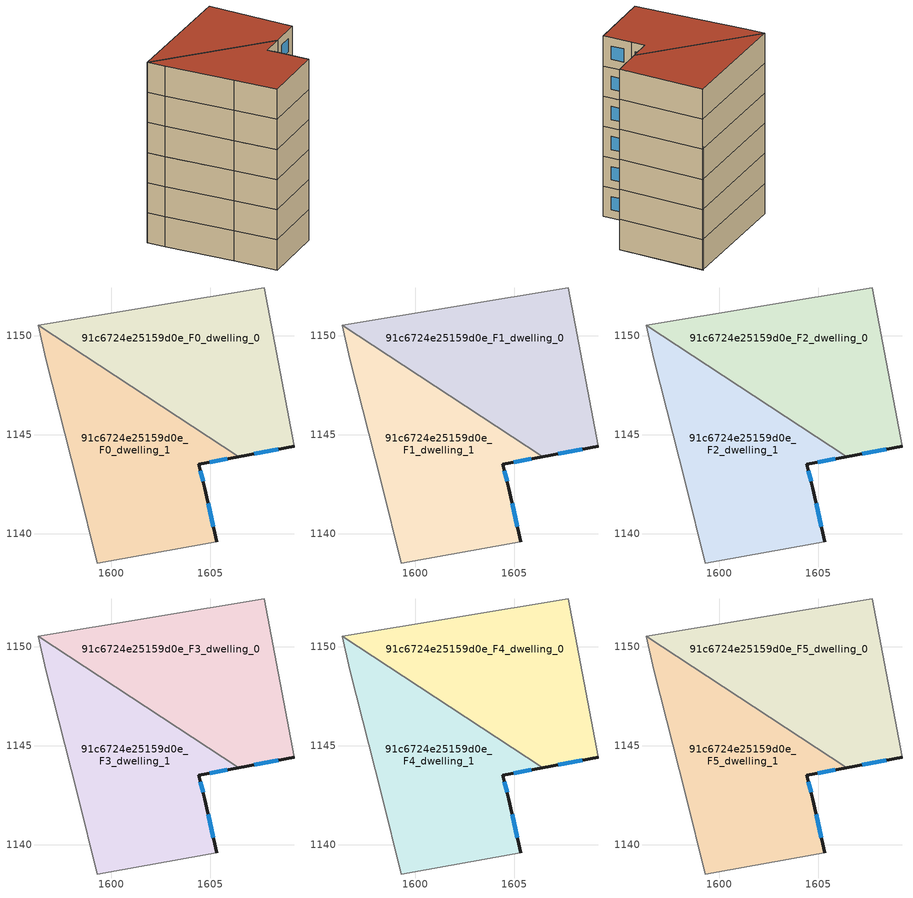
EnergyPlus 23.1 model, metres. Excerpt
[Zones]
91c6724e25159d0e_F0_dwelling_0
 floor ground (EU_floor_Construction): 1607.72,1152.42 1609.22,1144.41 1606.43,1143.89 1596.32,1150.51 1596.32,1150.52 z0
 wall outside (EU_wall_Construction): 1606.43,1143.89 1609.22,1144.41 z0:3
 wall adiabatic (EU_wall_Construction): 1609.22,1144.41 1607.72,1152.42 1596.32,1150.52 1596.32,1150.51 z0:3
 wall to 91c6724e25159d0e_F0_dwelling_1 (EU_wall_Construction): 1596.32,1150.51 1606.43,1143.89 z0:3
 window (EU_Window_Construction): 1607.21,1144.04 1608.44,1144.27 z0.84:2.16
91c6724e25159d0e_F0_dwelling_1
 floor ground (EU_floor_Construction): 1606.43,1143.89 1604.42,1143.51 1604.72,1142.31 1605.32,1139.61 1599.31,1138.51 1598.31,1142.51 1596.72,1148.82 1596.32,1150.51 z0
 wall outside (EU_wall_Construction): 1605.32,1139.61 1604.72,1142.31 1604.42,1143.51 1606.43,1143.89 z0:3
 wall adiabatic (EU_wall_Construction): 1596.32,1150.51 1596.72,1148.82 1598.31,1142.51 1599.31,1138.51 1605.32,1139.61 z0:3
 window (EU_Window_Construction): 1604.98,1143.62 1605.87,1143.78 / 1604.64,1142.65 1604.5,1143.18 / 1605.15,1140.37 1604.89,1141.56 z0.84:2.16
91c6724e25159d0e_F1_dwelling_0
 floor to 91c6724e25159d0e_F0_dwelling_0 (EU_floor_Construction): 1607.72,1152.42 1609.22,1144.41 1606.43,1143.89 1596.32,1150.51 1596.32,1150.52 z3
 wall outside (EU_wall_Construction): 1606.43,1143.89 1609.22,1144.41 z3:6
 wall adiabatic (EU_wall_Construction): 1609.22,1144.41 1607.72,1152.42 1596.32,1150.52 1596.32,1150.51 z3:6
 wall to 91c6724e25159d0e_F1_dwelling_1 (EU_wall_Construction): 1596.32,1150.51 1606.43,1143.89 z3:6
 window (EU_Window_Construction): 1607.21,1144.04 1608.44,1144.27 z3.84:5.16
91c6724e25159d0e_F1_dwelling_1
 floor to 91c6724e25159d0e_F0_dwelling_1 (EU_floor_Construction): 1606.43,1143.89 1604.42,1143.51 1604.72,1142.31 1605.32,1139.61 1599.31,1138.51 1598.31,1142.51 1596.72,1148.82 1596.32,1150.51 z3
 wall outside (EU_wall_Construction): 1605.32,1139.61 1604.72,1142.31 1604.42,1143.51 1606.43,1143.89 z3:6
 wall adiabatic (EU_wall_Construction): 1596.32,1150.51 1596.72,1148.82 1598.31,1142.51 1599.31,1138.51 1605.32,1139.61 z3:6
 window (EU_Window_Construction): 1604.98,1143.62 1605.87,1143.78 / 1604.64,1142.65 1604.5,1143.18 / 1605.15,1140.37 1604.89,1141.56 z3.84:5.16
91c6724e25159d0e_F2_dwelling_0
 floor to 91c6724e25159d0e_F1_dwelling_0 (EU_floor_Construction): 1607.72,1152.42 1609.22,1144.41 1606.43,1143.89 1596.32,1150.51 1596.32,1150.52 z6
 wall outside (EU_wall_Construction): 1606.43,1143.89 1609.22,1144.41 z6:9
 wall adiabatic (EU_wall_Construction): 1609.22,1144.41 1607.72,1152.42 1596.32,1150.52 1596.32,1150.51 z6:9
 wall to 91c6724e25159d0e_F2_dwelling_1 (EU_wall_Construction): 1596.32,1150.51 1606.43,1143.89 z6:9
 window (EU_Window_Construction): 1607.21,1144.04 1608.44,1144.27 z6.84:8.16
91c6724e25159d0e_F2_dwelling_1
 floor to 91c6724e25159d0e_F1_dwelling_1 (EU_floor_Construction): 1606.43,1143.89 1604.42,1143.51 1604.72,1142.31 1605.32,1139.61 1599.31,1138.51 1598.31,1142.51 1596.72,1148.82 1596.32,1150.51 z6
 wall outside (EU_wall_Construction): 1605.32,1139.61 1604.72,1142.31 1604.42,1143.51 1606.43,1143.89 z6:9
 wall adiabatic (EU_wall_Construction): 1596.32,1150.51 1596.72,1148.82 1598.31,1142.51 1599.31,1138.51 1605.32,1139.61 z6:9
 window (EU_Window_Construction): 1604.98,1143.62 1605.87,1143.78 / 1604.64,1142.65 1604.5,1143.18 / 1605.15,1140.37 1604.89,1141.56 z6.84:8.16
91c6724e25159d0e_F3_dwelling_0
 floor to 91c6724e25159d0e_F2_dwelling_0 (EU_floor_Construction): 1607.72,1152.42 1609.22,1144.41 1606.43,1143.89 1596.32,1150.51 1596.32,1150.52 z9
 wall outside (EU_wall_Construction): 1606.43,1143.89 1609.22,1144.41 z9:12
 wall adiabatic (EU_wall_Construction): 1609.22,1144.41 1607.72,1152.42 1596.32,1150.52 1596.32,1150.51 z9:12
 wall to 91c6724e25159d0e_F3_dwelling_1 (EU_wall_Construction): 1596.32,1150.51 1606.43,1143.89 z9:12
 window (EU_Window_Construction): 1607.21,1144.04 1608.44,1144.27 z9.84:11.16
91c6724e25159d0e_F3_dwelling_1
 floor to 91c6724e25159d0e_F2_dwelling_1 (EU_floor_Construction): 1606.43,1143.89 1604.42,1143.51 1604.72,1142.31 1605.32,1139.61 1599.31,1138.51 1598.31,1142.51 1596.72,1148.82 1596.32,1150.51 z9
 wall outside (EU_wall_Construction): 1605.32,1139.61 1604.72,1142.31 1604.42,1143.51 1606.43,1143.89 z9:12
 wall adiabatic (EU_wall_Construction): 1596.32,1150.51 1596.72,1148.82 1598.31,1142.51 1599.31,1138.51 1605.32,1139.61 z9:12
 window (EU_Window_Construction): 1604.98,1143.62 1605.87,1143.78 / 1604.64,1142.65 1604.5,1143.18 / 1605.15,1140.37 1604.89,1141.56 z9.84:11.16
91c6724e25159d0e_F4_dwelling_0
 floor to 91c6724e25159d0e_F3_dwelling_0 (EU_floor_Construction): 1607.72,1152.42 1609.22,1144.41 1606.43,1143.89 1596.32,1150.51 1596.32,1150.52 z12
 wall outside (EU_wall_Construction): 1606.43,1143.89 1609.22,1144.41 z12:15
 wall adiabatic (EU_wall_Construction): 1609.22,1144.41 1607.72,1152.42 1596.32,1150.52 1596.32,1150.51 z12:15
 wall to 91c6724e25159d0e_F4_dwelling_1 (EU_wall_Construction): 1596.32,1150.51 1606.43,1143.89 z12:15
 window (EU_Window_Construction): 1607.21,1144.04 1608.44,1144.27 z12.84:14.16
91c6724e25159d0e_F4_dwelling_1
 floor to 91c6724e25159d0e_F3_dwelling_1 (EU_floor_Construction): 1606.43,1143.89 1604.42,1143.51 1604.72,1142.31 1605.32,1139.61 1599.31,1138.51 1598.31,1142.51 1596.72,1148.82 1596.32,1150.51 z12
 wall outside (EU_wall_Construction): 1605.32,1139.61 1604.72,1142.31 1604.42,1143.51 1606.43,1143.89 z12:15
 wall adiabatic (EU_wall_Construction): 1596.32,1150.51 1596.72,1148.82 1598.31,1142.51 1599.31,1138.51 1605.32,1139.61 z12:15
 window (EU_Window_Construction): 1604.98,1143.62 1605.87,1143.78 / 1604.64,1142.65 1604.5,1143.18 / 1605.15,1140.37 1604.89,1141.56 z12.84:14.16
91c6724e25159d0e_F5_dwelling_0
 floor to 91c6724e25159d0e_F4_dwelling_0 (EU_floor_Construction): 1607.72,1152.42 1609.22,1144.41 1606.43,1143.89 1596.32,1150.51 1596.32,1150.52 z15
 wall outside (EU_wall_Construction): 1606.43,1143.89 1609.22,1144.41 z15:18
 wall adiabatic (EU_wall_Construction): 1609.22,1144.41 1607.72,1152.42 1596.32,1150.52 1596.32,1150.51 z15:18
 wall to 91c6724e25159d0e_F5_dwelling_1 (EU_wall_Construction): 1596.32,1150.51 1606.43,1143.89 z15:18
 window (EU_Window_Construction): 1607.21,1144.04 1608.44,1144.27 z15.84:17.16
 roof outside (EU_roof_Construction): 1609.22,1144.41 1607.72,1152.42 1596.32,1150.52 1596.32,1150.51 1606.43,1143.89 z18
91c6724e25159d0e_F5_dwelling_1
 floor to 91c6724e25159d0e_F4_dwelling_1 (EU_floor_Construction): 1606.43,1143.89 1604.42,1143.51 1604.72,1142.31 1605.32,1139.61 1599.31,1138.51 1598.31,1142.51 1596.72,1148.82 1596.32,1150.51 z15
 wall outside (EU_wall_Construction): 1605.32,1139.61 1604.72,1142.31 1604.42,1143.51 1606.43,1143.89 z15:18
 wall adiabatic (EU_wall_Construction): 1596.32,1150.51 1596.72,1148.82 1598.31,1142.51 1599.31,1138.51 1605.32,1139.61 z15:18
 window (EU_Window_Construction): 1604.98,1143.62 1605.87,1143.78 / 1604.64,1142.65 1604.5,1143.18 / 1605.15,1140.37 1604.89,1141.56 z15.84:17.16
 roof outside (EU_roof_Construction): 1605.32,1139.61 1604.72,1142.31 1604.42,1143.51 1606.43,1143.89 1596.32,1150.51 1596.72,1148.82 1598.31,1142.51 1599.31,1138.51 z18
shading: 1609.21,1144.41 1607.71,1152.48 z0:12.3
[Building]
EU S2 Campaign: North Axis=0; Terrain=City; Solar Distribution=FullExterior
[Site:Location]
Lyon-Bron: Latitude=45.75; Longitude=5; Time Zone=1; Elevation=198
[SizingPeriod:WeatherFileDays]
AnnualSizingPeriod: Begin Month=1; Begin Day of Month=1; End Month=12; End Day of Month=31; Day of Week for Start Day=Monday; Use Weather File Daylight Saving Period=No; Use Weather File Rain and Snow Indicators=No
[MATERIAL]
EU_InternalMass_Material: Roughness=MediumRough; Thickness=0.1; Conductivity=1; Density=1800; Specific Heat=900; Thermal Absorptance=0.9; Solar Absorptance=0.7; Visible Absorptance=0.7
[MATERIAL:NOMASS] Roughness=MediumRough; Thermal Absorptance=0.9; Solar Absorptance=0.7; Visible Absorptance=0.7
Name | Thermal Resistance
EU_wall_NoMass | 0.776494
EU_roof_NoMass | 0.486893
EU_floor_NoMass | 0.421597
[WINDOWMATERIAL:SIMPLEGLAZINGSYSTEM]
EU_Window_SimpleGlazing: UFactor=4.24961; Solar Heat Gain Coefficient=0.83; Visible Transmittance=0.83
[CONSTRUCTION]
EU_wall_Construction: EU_wall_NoMass
EU_roof_Construction: EU_roof_NoMass
EU_floor_Construction: EU_floor_NoMass
EU_Window_Construction: EU_Window_SimpleGlazing
EU_InternalMass_Construction: EU_InternalMass_Material
[ZONE] Type=1; Multiplier=1; Ceiling Height=autocalculate; Floor Area=autocalculate; Part of Total Floor Area=Yes
Name | Volume
91c6724e25159d0e_F0_dwelling_0; 91c6724e25159d0e_F1_dwelling_0; 91c6724e25159d0e_F2_dwelling_0; 91c6724e25159d0e_F3_dwelling_0; 91c6724e25159d0e_F4_dwelling_0; 91c6724e25159d0e_F5_dwelling_0 | 177.117
91c6724e25159d0e_F0_dwelling_1 | 177.127
91c6724e25159d0e_F1_dwelling_1; 91c6724e25159d0e_F2_dwelling_1; 91c6724e25159d0e_F3_dwelling_1; 91c6724e25159d0e_F4_dwelling_1; 91c6724e25159d0e_F5_dwelling_1 | 177.125
[INTERNALMASS] Construction=EU_InternalMass_Construction
Name | Zone or ZoneList | Surface Area
91c6724e25159d0e_F0_dwelling_0_EU_InternalMass | 91c6724e25159d0e_F0_dwelling_0 | 59.0407
91c6724e25159d0e_F0_dwelling_1_EU_InternalMass | 91c6724e25159d0e_F0_dwelling_1 | 59.0423
91c6724e25159d0e_F1_dwelling_0_EU_InternalMass | 91c6724e25159d0e_F1_dwelling_0 | 59.0407
91c6724e25159d0e_F1_dwelling_1_EU_InternalMass | 91c6724e25159d0e_F1_dwelling_1 | 59.0423
91c6724e25159d0e_F2_dwelling_0_EU_InternalMass | 91c6724e25159d0e_F2_dwelling_0 | 59.0407
91c6724e25159d0e_F2_dwelling_1_EU_InternalMass | 91c6724e25159d0e_F2_dwelling_1 | 59.0423
91c6724e25159d0e_F3_dwelling_0_EU_InternalMass | 91c6724e25159d0e_F3_dwelling_0 | 59.0407
91c6724e25159d0e_F3_dwelling_1_EU_InternalMass | 91c6724e25159d0e_F3_dwelling_1 | 59.0423
91c6724e25159d0e_F4_dwelling_0_EU_InternalMass | 91c6724e25159d0e_F4_dwelling_0 | 59.0407
91c6724e25159d0e_F4_dwelling_1_EU_InternalMass | 91c6724e25159d0e_F4_dwelling_1 | 59.0423
91c6724e25159d0e_F5_dwelling_0_EU_InternalMass | 91c6724e25159d0e_F5_dwelling_0 | 59.0407
91c6724e25159d0e_F5_dwelling_1_EU_InternalMass | 91c6724e25159d0e_F5_dwelling_1 | 59.0423
[OTHEREQUIPMENT] Fuel Type=Electricity; Design Level Calculation Method=Watts/Area; Power per Zone Floor Area=1; Fraction Latent=0; Fraction Radiant=0; Fraction Lost=0; Carbon Dioxide Generation Rate=0; EndUse Subcategory=EU_Step8_InternalGains
Name | Zone or ZoneList or Space or SpaceList | Schedule
EU_Step8_InternalGain_91c6724e25159d0e_F0_dwelling_0_f000 | 91c6724e25159d0e_F0_dwelling_0 | EU_Step8_GainSchedule_91c6724e25159d0e_F0_dwelling_0_f000
EU_Step8_InternalGain_91c6724e25159d0e_F0_dwelling_1_f000 | 91c6724e25159d0e_F0_dwelling_1 | EU_Step8_GainSchedule_91c6724e25159d0e_F0_dwelling_1_f000
EU_Step8_InternalGain_91c6724e25159d0e_F1_dwelling_0_f000 | 91c6724e25159d0e_F1_dwelling_0 | EU_Step8_GainSchedule_91c6724e25159d0e_F1_dwelling_0_f000
EU_Step8_InternalGain_91c6724e25159d0e_F1_dwelling_1_f000 | 91c6724e25159d0e_F1_dwelling_1 | EU_Step8_GainSchedule_91c6724e25159d0e_F1_dwelling_1_f000
EU_Step8_InternalGain_91c6724e25159d0e_F2_dwelling_0_f000 | 91c6724e25159d0e_F2_dwelling_0 | EU_Step8_GainSchedule_91c6724e25159d0e_F2_dwelling_0_f000
EU_Step8_InternalGain_91c6724e25159d0e_F2_dwelling_1_f000 | 91c6724e25159d0e_F2_dwelling_1 | EU_Step8_GainSchedule_91c6724e25159d0e_F2_dwelling_1_f000
EU_Step8_InternalGain_91c6724e25159d0e_F3_dwelling_0_f000 | 91c6724e25159d0e_F3_dwelling_0 | EU_Step8_GainSchedule_91c6724e25159d0e_F3_dwelling_0_f000
EU_Step8_InternalGain_91c6724e25159d0e_F3_dwelling_1_f000 | 91c6724e25159d0e_F3_dwelling_1 | EU_Step8_GainSchedule_91c6724e25159d0e_F3_dwelling_1_f000
EU_Step8_InternalGain_91c6724e25159d0e_F4_dwelling_0_f000 | 91c6724e25159d0e_F4_dwelling_0 | EU_Step8_GainSchedule_91c6724e25159d0e_F4_dwelling_0_f000
EU_Step8_InternalGain_91c6724e25159d0e_F4_dwelling_1_f000 | 91c6724e25159d0e_F4_dwelling_1 | EU_Step8_GainSchedule_91c6724e25159d0e_F4_dwelling_1_f000
EU_Step8_InternalGain_91c6724e25159d0e_F5_dwelling_0_f000 | 91c6724e25159d0e_F5_dwelling_0 | EU_Step8_GainSchedule_91c6724e25159d0e_F5_dwelling_0_f000
EU_Step8_InternalGain_91c6724e25159d0e_F5_dwelling_1_f000 | 91c6724e25159d0e_F5_dwelling_1 | EU_Step8_GainSchedule_91c6724e25159d0e_F5_dwelling_1_f000
[ZONEVENTILATION:DESIGNFLOWRATE] Schedule=EU_AlwaysOn; Design Flow Rate Calculation Method=AirChanges/Hour; Air Changes per Hour=0.693814; Ventilation Type=Natural; Fan Pressure Rise=0; Fan Total Efficiency=1; Constant Term Coefficient=1; Temperature Term Coefficient=0; Velocity Term Coefficient=0; Velocity Squared Term Coefficient=0; Minimum Indoor Temperature=-100; Maximum Indoor Temperature=100; Delta Temperature=-100; Minimum Outdoor Temperature=-100; Maximum Outdoor Temperature=100; Maximum Wind Speed=40
Name | Zone or ZoneList or Space or SpaceList
EU_ConstantAir_91c6724e25159d0e_F0_dwelling_0 | 91c6724e25159d0e_F0_dwelling_0
EU_ConstantAir_91c6724e25159d0e_F0_dwelling_1 | 91c6724e25159d0e_F0_dwelling_1
EU_ConstantAir_91c6724e25159d0e_F1_dwelling_0 | 91c6724e25159d0e_F1_dwelling_0
EU_ConstantAir_91c6724e25159d0e_F1_dwelling_1 | 91c6724e25159d0e_F1_dwelling_1
EU_ConstantAir_91c6724e25159d0e_F2_dwelling_0 | 91c6724e25159d0e_F2_dwelling_0
EU_ConstantAir_91c6724e25159d0e_F2_dwelling_1 | 91c6724e25159d0e_F2_dwelling_1
EU_ConstantAir_91c6724e25159d0e_F3_dwelling_0 | 91c6724e25159d0e_F3_dwelling_0
EU_ConstantAir_91c6724e25159d0e_F3_dwelling_1 | 91c6724e25159d0e_F3_dwelling_1
EU_ConstantAir_91c6724e25159d0e_F4_dwelling_0 | 91c6724e25159d0e_F4_dwelling_0
EU_ConstantAir_91c6724e25159d0e_F4_dwelling_1 | 91c6724e25159d0e_F4_dwelling_1
EU_ConstantAir_91c6724e25159d0e_F5_dwelling_0 | 91c6724e25159d0e_F5_dwelling_0
EU_ConstantAir_91c6724e25159d0e_F5_dwelling_1 | 91c6724e25159d0e_F5_dwelling_1
[HVACTEMPLATE:THERMOSTAT] Constant Heating Setpoint=20; Constant Cooling Setpoint=50
EU_HeatOnly_91c6724e25159d0e_F0_dwelling_0; EU_HeatOnly_91c6724e25159d0e_F0_dwelling_1; EU_HeatOnly_91c6724e25159d0e_F1_dwelling_0; EU_HeatOnly_91c6724e25159d0e_F1_dwelling_1; EU_HeatOnly_91c6724e25159d0e_F2_dwelling_0; EU_HeatOnly_91c6724e25159d0e_F2_dwelling_1; EU_HeatOnly_91c6724e25159d0e_F3_dwelling_0; EU_HeatOnly_91c6724e25159d0e_F3_dwelling_1; EU_HeatOnly_91c6724e25159d0e_F4_dwelling_0; EU_HeatOnly_91c6724e25159d0e_F4_dwelling_1; EU_HeatOnly_91c6724e25159d0e_F5_dwelling_0; EU_HeatOnly_91c6724e25159d0e_F5_dwelling_1
[HVACTEMPLATE:ZONE:IDEALLOADSAIRSYSTEM] System Availability Schedule=EU_AlwaysOn; Maximum Heating Supply Air Temperature=50; Minimum Cooling Supply Air Temperature=13; Maximum Heating Supply Air Humidity Ratio=0.0156; Minimum Cooling Supply Air Humidity Ratio=0.0077; Heating Limit=NoLimit; Cooling Limit=NoLimit; Heating Availability Schedule=EU_AlwaysOn; Cooling Availability Schedule=EU_CoolingOff; Dehumidification Control Type=ConstantSensibleHeatRatio; Cooling Sensible Heat Ratio=0.7; Dehumidification Setpoint=60; Humidification Control Type=None; Humidification Setpoint=30; Outdoor Air Method=None; Outdoor Air Flow Rate per Person=0.00944; Outdoor Air Flow Rate per Zone Floor Area=0; Outdoor Air Flow Rate per Zone=0; Demand Controlled Ventilation Type=None; Outdoor Air Economizer Type=NoEconomizer; Heat Recovery Type=None; Sensible Heat Recovery Effectiveness=0.7; Latent Heat Recovery Effectiveness=0.65
Name | Template Thermostat
91c6724e25159d0e_F0_dwelling_0 | EU_HeatOnly_91c6724e25159d0e_F0_dwelling_0
91c6724e25159d0e_F0_dwelling_1 | EU_HeatOnly_91c6724e25159d0e_F0_dwelling_1
91c6724e25159d0e_F1_dwelling_0 | EU_HeatOnly_91c6724e25159d0e_F1_dwelling_0
91c6724e25159d0e_F1_dwelling_1 | EU_HeatOnly_91c6724e25159d0e_F1_dwelling_1
91c6724e25159d0e_F2_dwelling_0 | EU_HeatOnly_91c6724e25159d0e_F2_dwelling_0
91c6724e25159d0e_F2_dwelling_1 | EU_HeatOnly_91c6724e25159d0e_F2_dwelling_1
91c6724e25159d0e_F3_dwelling_0 | EU_HeatOnly_91c6724e25159d0e_F3_dwelling_0
91c6724e25159d0e_F3_dwelling_1 | EU_HeatOnly_91c6724e25159d0e_F3_dwelling_1
91c6724e25159d0e_F4_dwelling_0 | EU_HeatOnly_91c6724e25159d0e_F4_dwelling_0
91c6724e25159d0e_F4_dwelling_1 | EU_HeatOnly_91c6724e25159d0e_F4_dwelling_1
91c6724e25159d0e_F5_dwelling_0 | EU_HeatOnly_91c6724e25159d0e_F5_dwelling_0
91c6724e25159d0e_F5_dwelling_1 | EU_HeatOnly_91c6724e25159d0e_F5_dwelling_1
[SIZING:ZONE] Zone Cooling Design Supply Air Temperature Input Method=SupplyAirTemperature; Zone Cooling Design Supply Air Temperature=13; Zone Heating Design Supply Air Temperature Input Method=SupplyAirTemperature; Zone Heating Design Supply Air Temperature=50; Zone Cooling Design Supply Air Humidity Ratio=0.008; Zone Heating Design Supply Air Humidity Ratio=0.008; Cooling Design Air Flow Method=DesignDay; Cooling Design Air Flow Rate=0; Cooling Minimum Air Flow per Zone Floor Area=0.000762; Cooling Minimum Air Flow=0; Cooling Minimum Air Flow Fraction=0.2; Heating Design Air Flow Method=DesignDay; Heating Design Air Flow Rate=0; Heating Maximum Air Flow per Zone Floor Area=0.002032; Heating Maximum Air Flow=0.141576; Heating Maximum Air Flow Fraction=0.3; Account for Dedicated Outdoor Air System=No; Dedicated Outdoor Air System Control Strategy=NeutralSupplyAir; Dedicated Outdoor Air Low Setpoint Temperature for Design=autosize; Dedicated Outdoor Air High Setpoint Temperature for Design=autosize; Zone Load Sizing Method=Sensible Load Only No Latent Load; Zone Latent Cooling Design Supply Air Humidity Ratio Input Method=HumidityRatioDifference; Zone Cooling Design Supply Air Humidity Ratio Difference=0.005; Zone Latent Heating Design Supply Air Humidity Ratio Input Method=HumidityRatioDifference; Zone Humidification Design Supply Air Humidity Ratio Difference=0.005
91c6724e25159d0e_F0_dwelling_0; 91c6724e25159d0e_F0_dwelling_1; 91c6724e25159d0e_F1_dwelling_0; 91c6724e25159d0e_F1_dwelling_1; 91c6724e25159d0e_F2_dwelling_0; 91c6724e25159d0e_F2_dwelling_1; 91c6724e25159d0e_F3_dwelling_0; 91c6724e25159d0e_F3_dwelling_1; 91c6724e25159d0e_F4_dwelling_0; 91c6724e25159d0e_F4_dwelling_1; 91c6724e25159d0e_F5_dwelling_0; 91c6724e25159d0e_F5_dwelling_1
[SCHEDULE:CONSTANT]
Name | Hourly Value
EU_AlwaysOn | 1
EU_CoolingOff | 0
[SCHEDULE:FILE] Column Number=1; Rows to Skip at Top=0; Number of Hours of Data=8760; Column Separator=Comma; Interpolate to Timestep=No; Minutes per Item=60; Adjust Schedule for Daylight Savings=Yes
Name | File
EU_Step8_GainSchedule_91c6724e25159d0e_F0_dwelling_0_f000 | ../../schedules/91c6724e25159d0e/91c6724e25159d0e_F0_dwelling_0_f000_gain.csv
EU_Step8_GainSchedule_91c6724e25159d0e_F0_dwelling_1_f000 | ../../schedules/91c6724e25159d0e/91c6724e25159d0e_F0_dwelling_1_f000_gain.csv
EU_Step8_GainSchedule_91c6724e25159d0e_F1_dwelling_0_f000 | ../../schedules/91c6724e25159d0e/91c6724e25159d0e_F1_dwelling_0_f000_gain.csv
EU_Step8_GainSchedule_91c6724e25159d0e_F1_dwelling_1_f000 | ../../schedules/91c6724e25159d0e/91c6724e25159d0e_F1_dwelling_1_f000_gain.csv
EU_Step8_GainSchedule_91c6724e25159d0e_F2_dwelling_0_f000 | ../../schedules/91c6724e25159d0e/91c6724e25159d0e_F2_dwelling_0_f000_gain.csv
EU_Step8_GainSchedule_91c6724e25159d0e_F2_dwelling_1_f000 | ../../schedules/91c6724e25159d0e/91c6724e25159d0e_F2_dwelling_1_f000_gain.csv
EU_Step8_GainSchedule_91c6724e25159d0e_F3_dwelling_0_f000 | ../../schedules/91c6724e25159d0e/91c6724e25159d0e_F3_dwelling_0_f000_gain.csv
EU_Step8_GainSchedule_91c6724e25159d0e_F3_dwelling_1_f000 | ../../schedules/91c6724e25159d0e/91c6724e25159d0e_F3_dwelling_1_f000_gain.csv
EU_Step8_GainSchedule_91c6724e25159d0e_F4_dwelling_0_f000 | ../../schedules/91c6724e25159d0e/91c6724e25159d0e_F4_dwelling_0_f000_gain.csv
EU_Step8_GainSchedule_91c6724e25159d0e_F4_dwelling_1_f000 | ../../schedules/91c6724e25159d0e/91c6724e25159d0e_F4_dwelling_1_f000_gain.csv
EU_Step8_GainSchedule_91c6724e25159d0e_F5_dwelling_0_f000 | ../../schedules/91c6724e25159d0e/91c6724e25159d0e_F5_dwelling_0_f000_gain.csv
EU_Step8_GainSchedule_91c6724e25159d0e_F5_dwelling_1_f000 | ../../schedules/91c6724e25159d0e/91c6724e25159d0e_F5_dwelling_1_f000_gain.csv
